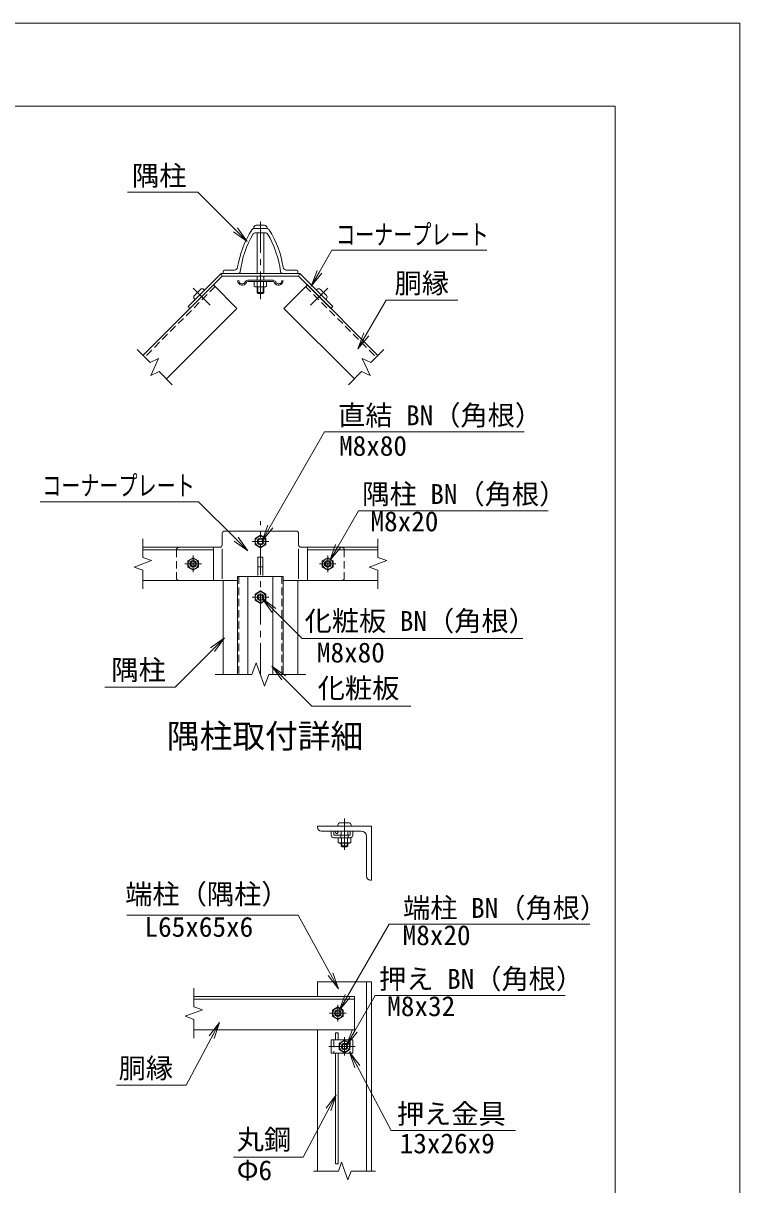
# Model space of a CAD drawing. Units: millimetres, scale not verified. Extents: x -4200 to 4200, y -2970 to 2970.
# Drawn here: x 2475 to 4200, y 172 to 2970 of the extents above; entities that cross this region are included whole.
import ezdxf
from ezdxf.enums import TextEntityAlignment as Align

# ---------------------------------------------------------------- set-up
doc = ezdxf.new("R2010")
doc.units = ezdxf.units.MM
doc.header["$LTSCALE"] = 15
doc.linetypes.add('CHAIN1', pattern=[8, 5, -1, 1, -1])
doc.linetypes.add('DASHED1', pattern=[1.8, 1.2, -0.6])
doc.layers.add('0-0_D-TTL-TXT', color=7, linetype='Continuous')
for name, color, linetype, lineweight in [('0-3_D-STR1', 1, 'Continuous', 9), ('0-4_D-BMK', 2, 'CHAIN1', 9), ('0-7_D-STR-DIM', 7, 'Continuous', 9), ('0-8_0', 7, 'Continuous', 9), ('0-A_D-STR3', 3, 'Continuous', 9), ('0-B_D-STR-TXT', 7, 'Continuous', 9), ('0-C_D-STR2', 7, 'Continuous', 9), ('0-D_D-TTL', 2, 'Continuous', 9)]:
    doc.layers.add(name, color=color, linetype=linetype, lineweight=lineweight)
doc.styles.add('ＭＳ ゴシック', font='')
doc.styles.get('ＭＳ ゴシック').set_extended_font_data('MS Gothic')

# ---------------------------------------------------------------- blocks, each defined once
blk = doc.blocks.new('MLeader7')
at = {"layer": '0-8_0'}
blk.add_line((2990.37, 2477.13), (3013.94, 2444.13), dxfattribs=at)
for points in [[(2985.66, 2472.42), (2895.44, 2562.63), (2733.04, 2562.63), (2725.84, 2562.63)], [(2980.95, 2467.7), (3013.94, 2444.13), (2985.66, 2472.42)]]:
    blk.add_lwpolyline(points, dxfattribs=at)
blk = doc.blocks.new('MLeader8')
at = {"layer": '0-8_0'}
blk.add_line((3193.87, 2367.94), (3168.29, 2336.48), dxfattribs=at)
for points in [[(3188.07, 2371.24), (3217.8, 2423.47), (3583.77, 2423.47), (3590.97, 2423.47)], [(3182.28, 2374.54), (3168.29, 2336.48), (3188.07, 2371.24)]]:
    blk.add_lwpolyline(points, dxfattribs=at)
blk = doc.blocks.new('MLeader9')
at = {"layer": '0-8_0'}
blk.add_line((3306.6, 2217.15), (3280.82, 2185.84), dxfattribs=at)
for points in [[(3300.82, 2220.48), (3348.53, 2303.12), (3514.29, 2303.12), (3521.49, 2303.12)], [(3295.05, 2223.82), (3280.82, 2185.84), (3300.82, 2220.48)]]:
    blk.add_lwpolyline(points, dxfattribs=at)
blk = doc.blocks.new('MLeader10')
at = {"layer": '0-8_0'}
blk.add_line((2992.13, 1731.64), (3015.7, 1698.64), dxfattribs=at)
for points in [[(2987.42, 1726.93), (2897.2, 1817.15), (2522.99, 1817.15), (2515.79, 1817.15)], [(2982.7, 1722.21), (3015.7, 1698.64), (2987.42, 1726.93)]]:
    blk.add_lwpolyline(points, dxfattribs=at)
blk = doc.blocks.new('MLeader11')
at = {"layer": '0-8_0'}
blk.add_line((2926.1, 1465.64), (2959.1, 1489.21), dxfattribs=at)
for points in [[(2935.53, 1456.21), (2959.1, 1489.21), (2930.81, 1460.92)], [(2930.81, 1460.92), (2840.6, 1370.71), (2678.19, 1370.71), (2670.99, 1370.71)]]:
    blk.add_lwpolyline(points, dxfattribs=at)
blk = doc.blocks.new('MLeader12')
at = {"layer": '0-B_D-STR-TXT'}
blk.add_line((3097.13, 1388.17), (3073.56, 1421.16), dxfattribs=at)
for points in [[(3106.56, 1397.59), (3073.56, 1421.16), (3101.85, 1392.88)], [(3101.85, 1392.88), (3169.77, 1324.96), (3401.19, 1324.96), (3408.39, 1324.96)]]:
    blk.add_lwpolyline(points, dxfattribs=at)
blk = doc.blocks.new('MLeader13')
at = {"layer": '0-B_D-STR-TXT'}
blk.add_line((3073.96, 1550.85), (3050.39, 1583.85), dxfattribs=at)
for points in [[(3083.38, 1560.28), (3050.39, 1583.85), (3078.67, 1555.56)], [(3078.67, 1555.56), (3146.59, 1487.64), (3509.63, 1487.64), (3677.8, 1487.64)]]:
    blk.add_lwpolyline(points, dxfattribs=at)
blk = doc.blocks.new('_Open')
at = {"layer": '0-8_0'}
blk.add_line((-15, 2.5), (0, 0), dxfattribs=at)
blk.add_lwpolyline([(-15, -2.5), (0, 0), (-15, 0)], dxfattribs=at)
blk = doc.blocks.new('MLeader14')
at = {"layer": '0-8_0'}
blk.add_line((3075.51, 1754.3), (3049.88, 1722.88), dxfattribs=at)
for points in [[(3069.73, 1757.61), (3199.93, 1985.47), (3674.1, 1985.47), (3681.3, 1985.47)], [(3063.94, 1760.92), (3049.88, 1722.88), (3069.73, 1757.61)]]:
    blk.add_lwpolyline(points, dxfattribs=at)
blk = doc.blocks.new('MLeader15')
at = {"layer": '0-8_0'}
blk.add_line((3278.96, 539.35), (3253.14, 508.08), dxfattribs=at)
for points in [[(3273.19, 542.69), (3322.33, 627.51), (3772.1, 627.51), (3779.3, 627.51)], [(3267.42, 546.04), (3253.14, 508.08), (3273.19, 542.69)]]:
    blk.add_lwpolyline(points, dxfattribs=at)
blk = doc.blocks.new('MLeader16')
at = {"layer": '0-8_0'}
blk.add_line((3261.49, 623.29), (3235.74, 591.97), dxfattribs=at)
for points in [[(3255.71, 626.62), (3355.52, 799.78), (3831.9, 799.78), (3839.1, 799.78)], [(3249.94, 629.95), (3235.74, 591.97), (3255.71, 626.62)]]:
    blk.add_lwpolyline(points, dxfattribs=at)
blk = doc.blocks.new('MLeader18')
at = {"layer": '0-8_0'}
blk.add_line((3238.52, 1707.26), (3212.7, 1675.99), dxfattribs=at)
for points in [[(3232.75, 1710.6), (3281.89, 1795.42), (3731.66, 1795.42), (3738.86, 1795.42)], [(3226.99, 1713.94), (3212.7, 1675.99), (3232.75, 1710.6)]]:
    blk.add_lwpolyline(points, dxfattribs=at)

msp = doc.modelspace()

# ---------------------------------------------------------------- linework, layer by layer
at = {"layer": '0-3_D-STR1'}
for p, q in [((3030.86, 2475.24), (3060.88, 2475.24)), ((3032.99, 2465.24), (3058.76, 2465.24)), ((2955.87, 2367.24), (2955.87, 2372.24)), ((2955.87, 2367.24), (2955.87, 2372.24)), ((2992.58, 2367.24), (2955.87, 2367.24)), ((2983.02, 2375.24), (2958.87, 2375.24)), ((3015.34, 2350.84), (3076.41, 2350.84)), ((3099.16, 2367.24), (3135.87, 2367.24)), ((3108.72, 2375.24), (3132.87, 2375.24)), ((3135.87, 2367.24), (3135.87, 2372.24)), ((2932.66, 2339.63), (2762.95, 2169.92)), ((2932.66, 2339.63), (2989.23, 2283.06)), ((2994.07, 2350.04), (2990.87, 2349.61)), ((3015.35, 2347.64), (3076.4, 2347.64)), ((3097.67, 2350.04), (3100.87, 2349.61)), ((3159.09, 2339.63), (3102.52, 2283.06)), ((3159.09, 2339.63), (3328.79, 2169.92)), ((2989.23, 2283.06), (2819.52, 2113.35)), ((3102.52, 2283.06), (3272.22, 2113.35)), ((2762.77, 1707.46), (2932.66, 1707.46)), ((2932.66, 1707.46), (2932.66, 1627.46)), ((3328.98, 1707.46), (3159.09, 1707.46)), ((3159.09, 1707.46), (3159.09, 1627.46)), ((2762.77, 1701.46), (2932.66, 1701.46)), ((3328.98, 1701.46), (3159.09, 1701.46)), ((2762.77, 1627.46), (2932.66, 1627.46)), ((2955.87, 1401.21), (2955.87, 1627.46)), ((3135.87, 1401.21), (3135.87, 1627.46)), ((3328.98, 1627.46), (3159.09, 1627.46)), ((3183.31, 1036.04), (3313.31, 1036.04)), ((3183.31, 1033.04), (3183.31, 1036.04)), ((3313.31, 1036.04), (3313.31, 906.04)), ((3288.31, 1024.04), (3192.31, 1024.04)), ((3301.31, 915.04), (3301.31, 1011.04)), ((3313.31, 906.04), (3310.31, 906.04)), ((3183.31, 661.15), (3313.31, 661.15)), ((3183.31, 625.15), (3183.31, 661.15)), ((3301.31, 661.15), (3301.31, 205.03)), ((3313.31, 661.15), (3313.31, 205.03)), ((3272.31, 625.15), (2885.46, 625.15)), ((3272.31, 619.15), (2885.46, 619.15)), ((3272.31, 545.15), (3272.31, 625.15)), ((3272.31, 545.15), (2885.46, 545.15)), ((3183.31, 205.03), (3183.31, 545.15))]:
    msp.add_line(p, q, dxfattribs=at)
at = {"layer": '0-3_D-STR1', "linetype": 'DASHED1'}
for p, q in [((2936.9, 2335.39), (2767.2, 2165.68)), ((3154.84, 2335.39), (3324.55, 2165.68))]:
    msp.add_line(p, q, dxfattribs=at)
at = {"layer": '0-3_D-STR1'}
for centre, radius, start, end in [((3227.87, 2343.84), 240, 147.73028, 170.85863), ((3227.87, 2343.84), 232, 149.15113, 173.11764), ((3030.86, 2468.24), 7, 90, 147.73028), ((3032.99, 2460.24), 5, 90, 149.15113), ((3058.76, 2460.24), 5, 30.84887, 90), ((3060.88, 2468.24), 7, 32.26972, 90), ((2863.87, 2343.84), 232, 6.88236, 30.84887), ((2863.87, 2343.84), 240, 9.14137, 32.26972), ((2983.02, 2383.24), 8, 270, 350.85863), ((3108.72, 2383.24), 8, 189.14137, 270), ((2958.87, 2372.24), 3, 90, 180), ((2992.58, 2372.24), 5, 270, 353.11764), ((3015.34, 2344.44), 6.4, 90, 157.11462), ((3076.41, 2344.44), 6.4, 22.88538, 90), ((3099.16, 2372.24), 5, 186.88236, 270), ((3132.87, 2372.24), 3, 0, 90), ((3002.07, 2350.04), 11.21, 182.19864, 337.12847), ((3002.07, 2350.04), 8, 180, 337.11462), ((3015.35, 2344.44), 3.2, 90, 157.12847), ((3076.4, 2344.44), 3.2, 22.87153, 90), ((3089.68, 2350.04), 11.21, 202.87153, 357.80136), ((3089.67, 2350.04), 8, 202.88538, 0), ((3192.31, 1033.04), 9, 180, 270), ((3288.31, 1011.04), 13, 360, 90), ((3310.31, 915.04), 9, 180, 270)]:
    msp.add_arc(centre, radius, start, end, dxfattribs=at)
at = {"layer": '0-4_D-BMK'}
for p, q in [((3045.87, 2491.98), (3045.87, 2305.6)), ((2883.63, 2332.09), (2925.12, 2290.6)), ((3208.12, 2332.09), (3166.62, 2290.6)), ((3045.87, 1401.21), (3045.87, 1770.19)), ((3065.87, 1721.46), (3025.87, 1721.46)), ((2883.87, 1687.46), (2883.87, 1647.46)), ((3207.87, 1687.46), (3207.87, 1647.46)), ((2903.87, 1667.46), (2863.87, 1667.46)), ((3187.87, 1667.46), (3227.87, 1667.46)), ((3065.87, 1587.46), (3025.87, 1587.46)), ((3248.31, 979.04), (3248.31, 1057.1)), ((3232.31, 565.15), (3232.31, 605.15)), ((3252.31, 585.15), (3212.31, 585.15)), ((3274.31, 505.15), (3210.31, 505.15)), ((3248.31, 527.15), (3248.31, 483.15))]:
    msp.add_line(p, q, dxfattribs=at)
at = {"layer": '0-7_D-STR-DIM'}
for p, q in [((2748.81, 2184.07), (2780.35, 2152.52)), ((3342.93, 2184.07), (3311.39, 2152.52)), ((3291, 2162.03), (3310.02, 2121.25)), ((3311.39, 2152.52), (3291, 2162.03)), ((2802.12, 2130.76), (2833.66, 2099.21)), ((3289.62, 2130.76), (3258.08, 2099.21)), ((3310.02, 2121.25), (3289.62, 2130.76)), ((2762.77, 1727.72), (2762.77, 1683.11)), ((3328.98, 1727.72), (3328.98, 1683.11)), ((2762.77, 1683.11), (2783.91, 1675.41)), ((2783.91, 1675.41), (2741.63, 1660.02)), ((2741.63, 1660.02), (2762.77, 1652.33)), ((2762.77, 1652.33), (2762.77, 1607.72)), ((3328.98, 1652.33), (3328.98, 1607.72)), ((3025.35, 1401.21), (3035.61, 1429.4)), ((3035.61, 1429.4), (3056.13, 1373.02)), ((2936.87, 1401.21), (3025.35, 1401.21)), ((3056.13, 1373.02), (3066.39, 1401.21)), ((3066.39, 1401.21), (3154.87, 1401.21)), ((3066.39, 1401.21), (3137.87, 1401.21)), ((2885.46, 645.41), (2885.46, 600.8)), ((2906.61, 593.11), (2864.32, 577.72)), ((2885.46, 600.8), (2906.61, 593.11)), ((2864.32, 577.72), (2885.46, 570.02)), ((2885.46, 570.02), (2885.46, 525.41)), ((3241.35, 226.17), (3233.65, 205.03)), ((3256.74, 183.88), (3241.35, 226.17)), ((3173.31, 205.03), (3233.65, 205.03)), ((3264.43, 205.03), (3256.74, 183.88)), ((3264.43, 205.03), (3323.31, 205.03))]:
    msp.add_line(p, q, dxfattribs=at)
for points in [[(2780.35, 2152.52), (2800.75, 2162.03), (2781.73, 2121.25), (2802.12, 2130.76)], [(3328.98, 1683.11), (3350.12, 1675.41), (3307.83, 1660.02), (3328.98, 1652.33)]]:
    msp.add_lwpolyline(points, dxfattribs=at)
at = {"layer": '0-A_D-STR3'}
for p, q in [((3029.87, 2477.24), (3029.87, 2475.24)), ((3061.87, 2475.24), (3029.87, 2475.24)), ((3055.87, 2483.24), (3035.87, 2483.24)), ((3037.87, 2465.24), (3037.87, 2367.24)), ((3053.87, 2465.24), (3053.87, 2367.24)), ((3061.87, 2477.24), (3061.87, 2475.24)), ((2951.22, 2367.24), (2871.56, 2287.59)), ((2953.87, 2360.84), (2876.09, 2283.06)), ((2953.87, 2360.84), (3137.87, 2360.84)), ((3037.87, 2360.84), (3037.87, 2350.84)), ((3053.87, 2360.84), (3053.87, 2350.84)), ((3137.87, 2360.84), (3215.65, 2283.06)), ((2901.26, 2328.6), (2887.12, 2314.46)), ((2909.75, 2328.6), (2911.16, 2327.18)), ((3030.86, 2347.64), (3030.86, 2336.09)), ((3030.86, 2347.64), (3060.88, 2347.64)), ((3030.86, 2336.09), (3033.37, 2334.64)), ((3033.37, 2334.64), (3058.37, 2334.64)), ((3037.87, 2334.64), (3037.87, 2321.64)), ((3038.37, 2347.64), (3038.37, 2336.09)), ((3039.37, 2334.64), (3039.37, 2321.64)), ((3052.37, 2334.64), (3052.37, 2321.64)), ((3053.38, 2347.64), (3053.38, 2336.09)), ((3053.87, 2334.64), (3053.87, 2321.64)), ((3060.88, 2336.09), (3058.37, 2334.64)), ((3060.88, 2347.64), (3060.88, 2336.09)), ((3182, 2328.6), (3180.58, 2327.18)), ((3190.48, 2328.6), (3204.62, 2314.46)), ((2887.12, 2305.97), (2888.54, 2304.56)), ((3051.47, 2319.24), (3040.27, 2319.24)), ((3053.87, 2321.64), (3051.47, 2319.24)), ((3204.62, 2305.97), (3203.21, 2304.56)), ((2876.09, 2283.06), (2871.56, 2287.59)), ((3215.65, 2283.06), (3220.18, 2287.59)), ((2953.87, 1740.46), (2953.87, 1713.46)), ((2959.87, 1746.46), (3131.87, 1746.46)), ((3045.87, 1736.47), (3032.87, 1728.96)), ((3058.87, 1728.96), (3045.87, 1736.47)), ((3137.87, 1740.46), (3137.87, 1713.46)), ((2849.87, 1707.46), (2947.87, 1707.46)), ((3032.87, 1728.96), (3032.87, 1713.95)), ((3032.87, 1713.95), (3045.87, 1706.45)), ((3045.87, 1706.45), (3058.87, 1713.95)), ((3058.87, 1713.95), (3058.87, 1728.96)), ((3143.87, 1707.46), (3241.87, 1707.46)), ((2953.87, 1631.46), (2953.87, 1703.47)), ((3039.87, 1683.46), (3039.87, 1639.41)), ((3051.87, 1683.46), (3039.87, 1683.46)), ((3051.87, 1683.46), (3051.87, 1639.41)), ((3137.87, 1631.46), (3137.87, 1703.65)), ((3194.87, 1674.96), (3207.87, 1682.47)), ((3207.87, 1682.47), (3220.87, 1674.96)), ((3051.87, 1660.81), (3039.87, 1660.81)), ((3194.87, 1659.95), (3194.87, 1674.96)), ((3207.87, 1652.45), (3194.87, 1659.95)), ((3220.87, 1659.95), (3207.87, 1652.45)), ((3220.87, 1674.96), (3220.87, 1659.95)), ((2849.87, 1627.46), (2990.87, 1627.46)), ((2990.87, 1637.46), (2990.87, 1401.21)), ((3100.87, 1637.46), (2990.87, 1637.46)), ((3015.87, 1637.46), (3015.87, 1401.21)), ((3075.87, 1637.46), (3075.87, 1401.21)), ((3100.87, 1637.46), (3100.87, 1401.21)), ((3100.87, 1627.46), (3241.87, 1627.46)), ((3045.87, 1602.47), (3032.87, 1594.96)), ((3032.87, 1594.96), (3032.87, 1579.95)), ((3058.87, 1594.96), (3045.87, 1602.47)), ((3058.87, 1579.95), (3058.87, 1594.96)), ((3032.87, 1579.95), (3045.87, 1572.45)), ((3045.87, 1572.45), (3058.87, 1579.95)), ((3232.31, 1038.04), (3232.31, 1036.04)), ((3258.31, 1044.04), (3238.31, 1044.04)), ((3264.31, 1038.04), (3264.31, 1036.04)), ((3216.31, 1014.04), (3216.31, 1024.04)), ((3216.31, 1024.04), (3222.31, 1024.04)), ((3222.31, 1015.04), (3222.31, 1024.04)), ((3222.31, 1008.04), (3262.31, 1008.04)), ((3223.31, 1014.04), (3261.31, 1014.04)), ((3233.3, 1008.04), (3233.3, 996.49)), ((3233.3, 1008.04), (3263.32, 1008.04)), ((3239.31, 1008.04), (3239.31, 1014.04)), ((3240.31, 1014.04), (3240.31, 1024.04)), ((3240.8, 1008.04), (3240.8, 996.49)), ((3255.81, 1008.04), (3255.81, 996.49)), ((3256.31, 1014.04), (3256.31, 1024.04)), ((3257.31, 1008.04), (3257.31, 1014.04)), ((3262.31, 1015.04), (3262.31, 1024.04)), ((3262.31, 1024.04), (3268.31, 1024.04)), ((3263.32, 1008.04), (3263.32, 996.49)), ((3268.31, 1014.04), (3268.31, 1024.04)), ((3233.3, 996.49), (3235.81, 995.04)), ((3235.81, 995.04), (3260.81, 995.04)), ((3240.31, 995.04), (3240.31, 988.44)), ((3241.81, 995.04), (3241.81, 986.94)), ((3253.91, 986.04), (3242.71, 986.04)), ((3256.31, 988.44), (3253.91, 986.04)), ((3254.81, 995.04), (3254.81, 986.94)), ((3256.31, 995.04), (3256.31, 988.44)), ((3263.32, 996.49), (3260.81, 995.04)), ((3232.31, 600.16), (3219.31, 592.66)), ((3219.31, 592.66), (3219.31, 577.65)), ((3245.31, 592.66), (3232.31, 600.16)), ((3245.31, 577.65), (3245.31, 592.66)), ((3219.31, 577.65), (3232.31, 570.14)), ((3232.31, 570.14), (3245.31, 577.65)), ((3216.31, 521.15), (3216.31, 489.15)), ((3248.31, 520.16), (3235.31, 512.66)), ((3235.31, 512.66), (3235.31, 497.65)), ((3261.31, 512.66), (3248.31, 520.16)), ((3261.31, 497.65), (3261.31, 512.66)), ((3216.31, 489.15), (3268.31, 489.15)), ((3235.31, 497.65), (3248.31, 490.14)), ((3248.31, 490.14), (3261.31, 497.65))]:
    msp.add_line(p, q, dxfattribs=at)
at = {"layer": '0-A_D-STR3', "linetype": 'DASHED1'}
for p, q in [((2843.87, 1701.46), (2843.87, 1633.46)), ((3247.87, 1701.46), (3247.87, 1633.46)), ((2994.07, 1637.46), (2994.07, 1401.21)), ((3097.67, 1637.46), (3097.67, 1401.21)), ((3222.31, 521.15), (3222.31, 489.15)), ((3262.31, 521.15), (3262.31, 489.15))]:
    msp.add_line(p, q, dxfattribs=at)
at = {"layer": '0-A_D-STR3'}
for points in [[(2953.87, 2360.84), (2951.22, 2367.24), (3140.52, 2367.24)], [(3137.87, 2360.84), (3140.52, 2367.24), (3220.18, 2287.59)], [(3053.87, 2321.64), (3037.87, 2321.64), (3040.27, 2319.24)], [(3256.31, 988.44), (3240.31, 988.44), (3242.71, 986.04)], [(3216.31, 521.15), (3268.31, 521.15), (3268.31, 489.15)]]:
    msp.add_lwpolyline(points, dxfattribs=at)
msp.add_lwpolyline([(2896.87, 1674.96), (2883.87, 1682.47), (2870.87, 1674.96), (2870.87, 1659.95), (2883.87, 1652.45), (2896.87, 1659.95)], close=True, dxfattribs=at)
for centre, radius in [((3045.87, 1721.46), 12.5), ((3045.87, 1721.46), 8), ((3045.87, 1721.46), 5.6), ((2883.87, 1667.46), 12.5), ((3207.87, 1667.46), 12.5), ((2883.87, 1667.46), 8), ((2883.87, 1667.46), 5.6), ((3207.87, 1667.46), 8), ((3207.87, 1667.46), 5.6), ((3045.87, 1587.46), 12.5), ((3045.87, 1587.46), 8), ((3045.87, 1587.46), 5.6), ((3232.31, 585.15), 12.5), ((3232.31, 585.15), 8), ((3232.31, 585.15), 5.6), ((3248.31, 505.15), 12.5), ((3248.31, 505.15), 8), ((3248.31, 505.15), 5.6)]:
    msp.add_circle(centre, radius, dxfattribs=at)
for centre, radius, start, end in [((3035.87, 2477.24), 6, 90, 180), ((3055.87, 2477.24), 6, 0, 90), ((2905.51, 2324.36), 6, 45, 135), ((3034.61, 2341.58), 6.64, 235.61585, 304.38416), ((3045.87, 2359.77), 24.84, 252.4121, 287.5879), ((3057.13, 2341.58), 6.64, 235.61586, 304.38414), ((3186.24, 2324.36), 6, 45, 135), ((2891.36, 2310.21), 6, 135, 225), ((3200.38, 2310.21), 6, 315, 45), ((2959.87, 1740.46), 6, 90, 180), ((3131.87, 1740.46), 6, 0, 90), ((2947.87, 1713.46), 6, 270, 0), ((3143.87, 1713.46), 6, 180, 270), ((3238.31, 1038.04), 6, 90, 180), ((3258.31, 1038.04), 6, 0, 90), ((3222.31, 1014.04), 6, 180, 270), ((3223.31, 1015.04), 1, 180, 270), ((3261.31, 1015.04), 1, 270, 0), ((3262.31, 1014.04), 6, 270, 0), ((3237.05, 1001.97), 6.64, 235.61585, 304.38416), ((3248.31, 1020.17), 24.84, 252.4121, 287.5879), ((3259.57, 1001.97), 6.64, 235.61586, 304.38414)]:
    msp.add_arc(centre, radius, start, end, dxfattribs=at)
at = {"layer": '0-A_D-STR3', "linetype": 'DASHED1'}
for centre, start, end in [((2849.87, 1701.46), 90, 180), ((3241.87, 1701.46), 0, 90), ((2849.87, 1633.46), 180, 270), ((3241.87, 1633.46), 270, 0)]:
    msp.add_arc(centre, 6, start, end, dxfattribs=at)
at = {"layer": '0-B_D-STR-TXT'}
for points in [[(2724.09, 821.1), (3136.76, 821.1), (3233.1, 645.75)], [(2699.73, 412), (2867.41, 412), (2946.38, 560.9)], [(3660.22, 302.59), (3360.87, 302.59), (3261.6, 489.97)], [(2980.88, 238.14), (3148.55, 238.14), (3227.53, 387.04)]]:
    msp.add_lwpolyline(points, dxfattribs=at)
at = {"layer": '0-C_D-STR2'}
for p, q in [((3226.31, 521.15), (3226.31, 537.65)), ((3232.71, 521.15), (3232.71, 537.65)), ((3226.31, 222.7), (3226.31, 489.15)), ((3232.71, 222.7), (3232.71, 489.15))]:
    msp.add_line(p, q, dxfattribs=at)
msp.add_circle((3229.51, 1020.84), 3.2, dxfattribs=at)
for centre, start, end in [((3227.91, 535.82), 48.88791, 131.11209), ((3227.91, 539.49), 228.88791, 311.11209), ((3231.11, 535.82), 48.88791, 131.11209), ((3227.91, 224.53), 228.88791, 311.11209), ((3231.11, 220.87), 48.88791, 131.11209), ((3231.11, 224.53), 228.88791, 311.11209)]:
    msp.add_arc(centre, 2.43, start, end, dxfattribs=at)
at = {"layer": '0-D_D-TTL', "color": 7}
msp.add_lwpolyline([(-4200.01, -2970.04), (4199.99, -2970.04), (4199.99, 2969.96), (-4200.01, 2969.96)], close=True, dxfattribs=at)
at = {"layer": '0-D_D-TTL'}
msp.add_lwpolyline([(-3900.01, 2769.96), (3899.99, 2769.96), (3899.99, -2770.04), (-3900.01, -2770.04)], close=True, dxfattribs=at)

# ---------------------------------------------------------------- block references
at = {"layer": '0-8_0'}
for name in ['MLeader7', 'MLeader8', 'MLeader9', 'MLeader14', 'MLeader10', 'MLeader18', 'MLeader11', 'MLeader16', 'MLeader15']:
    msp.add_blockref(name, (0, 0), dxfattribs=at)
at = {"layer": '0-B_D-STR-TXT'}
for name in ['MLeader13', 'MLeader12']:
    msp.add_blockref(name, (0, 0), dxfattribs=at)
at = {"layer": '0-B_D-STR-TXT', "xscale": 2.666667, "yscale": 2.666667}
for p, rotation in [((3234.06, 644), 298.78475), ((2947.32, 562.67), 62.05959), ((3260.67, 491.74), 117.91483), ((3228.46, 388.81), 62.05959)]:
    msp.add_blockref('_Open', p, dxfattribs=dict(at, rotation=rotation))

# ---------------------------------------------------------------- texts
at = {"layer": '0-0_D-TTL-TXT', "style": 'ＭＳ ゴシック'}
msp.add_text('隅柱取付詳細', height=57.73, dxfattribs=at).set_placement((2820.79, 1206.73), align=Align.BOTTOM_LEFT)
at = {"layer": '0-B_D-STR-TXT', "style": 'ＭＳ ゴシック'}
for s, p in [('隅柱', (2736.73, 2564.29)), ('胴縁', (3368.84, 2305.34)), ('直結 BN（角根）', (3232.83, 1987.02)), ('M8x80', (3235.25, 1913.51)), ('隅柱 BN（角根）', (3291.11, 1797.34)), ('M8x20', (3310.92, 1731.65)), ('化粧板 BN（角根）', (3152.2, 1491.66)), ('M8x80', (3181.92, 1415.69)), ('隅柱', (2686.93, 1373.63)), ('化粧板', (3183.78, 1329.73)), ('端柱（隅柱）', (2720.29, 833.68)), ('端柱 BN（角根）', (3389.29, 800.4)), ('L65x65x6', (2766.93, 754.82)), ('M8x20', (3388.44, 734.71)), ('押え BN（角根）', (3331.55, 629.43)), ('M8x32', (3351.36, 563.74)), ('胴縁', (2704.5, 414.37)), ('押え金具', (3374.46, 304.4)), ('丸鋼', (2988.86, 242.54)), ('13x26x9', (3381.29, 233.22)), ('Φ6', (2988.86, 168.57))]:
    msp.add_text(s, height=48.06, dxfattribs=at).set_placement(p, align=Align.BOTTOM_LEFT)
at = {"layer": '0-B_D-STR-TXT', "style": 'ＭＳ ゴシック', "width": 0.7}
for p in [(3228.08, 2422.5), (2520.55, 1817.82)]:
    msp.add_text('コーナープレート', height=48.06, dxfattribs=at).set_placement(p, align=Align.BOTTOM_LEFT)

doc.saveas('drawing.dxf')
